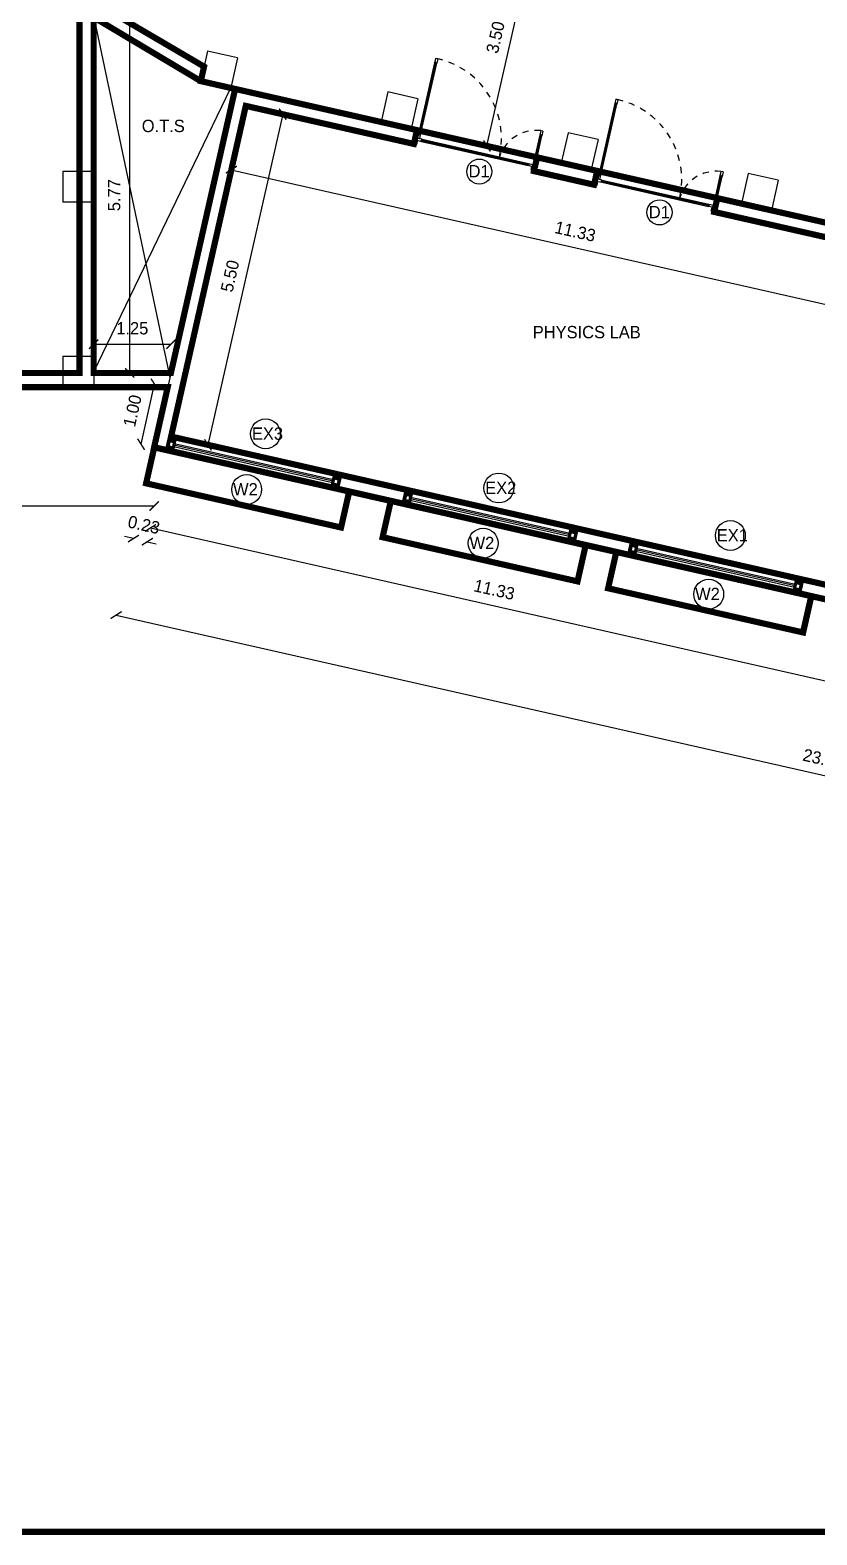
# Model space of a CAD drawing. Header units: metres. Extents: x 6101839 to 6102590, y -6659932 to -6659648.
# Drawn here: x 6102262.54 to 6102275.32, y -6659728.31 to -6659703.9 of the extents above; entities that cross this region are included whole.
import ezdxf

# ---------------------------------------------------------------- set-up
doc = ezdxf.new("R2010")
doc.units = ezdxf.units.M
doc.header["$LTSCALE"] = 500
doc.header["$MEASUREMENT"] = 0
doc.linetypes.add('DASHED2', pattern=[0.375, 0.25, -0.125])
doc.linetypes.add('HIDDEN', pattern=[0.375, 0.25, -0.125])
doc.layers.get('0').update_dxf_attribs({"linetype": 'CONTINUOUS'})
doc.layers.get('Defpoints').update_dxf_attribs({"linetype": 'CONTINUOUS'})
for name, color, linetype in [('above', 250, 'DASHED2'), ('BLK_1_FLR_1_BLT_UP_AREA', 26, 'CONTINUOUS'), ('BLK_1_FLR_1_BLT_UP_AREA_DEDUCT', 26, 'CONTINUOUS'), ('BLK_1_FLR_1_CARPET_AREA', 25, 'CONTINUOUS'), ('BLK_1_FLR_1_CHAJJA', 6, 'CONTINUOUS'), ('BLK_1_LVL_1_BLDG_FOOT_PRINT', 1, 'CONTINUOUS'), ('DIM', 205, 'CONTINUOUS'), ('DOORTEXT', 13, 'CONTINUOUS'), ('ED', 30, 'CONTINUOUS'), ('FURN1', 252, 'CONTINUOUS'), ('FURNITURE', 252, 'CONTINUOUS'), ('FURNITURES', 252, 'CONTINUOUS'), ('ID', 3, 'CONTINUOUS'), ('railing', 14, 'CONTINUOUS'), ('TEXT', 4, 'CONTINUOUS'), ('TITLE', 7, 'CONTINUOUS'), ('W-SCH', 205, 'CONTINUOUS'), ('wall', 125, 'CONTINUOUS'), ('wall1', 125, 'CONTINUOUS'), ('WINDOWS', 252, 'CONTINUOUS')]:
    doc.layers.add(name, color=color, linetype=linetype)
doc.styles.add('RM', font='GOTHIC.TTF')
doc.styles.add('S2', font='GOTHIC.TTF')
doc.styles.add('USA TEXT', font='GOTHIC.TTF')
doc.dimstyles.new('1-100-ED', dxfattribs={"dimtxt": 0.2, "dimasz": 0.15, "dimexe": 0.18, "dimexo": 0.0625, "dimgap": 0.15, "dimtad": 1, "dimzin": 0, "dimdsep": 46, "dimtxsty": 'USA TEXT', "dimblk": 'ARCHTICK', "dimcen": 0.1, "dimse1": 1, "dimse2": 1, "dimclrd": 256, "dimclrt": 256, "dimadec": 0, "dimazin": 0, "dimtfac": 1, "dimtofl": 0, "dimtmove": 0, "dimatfit": 3, "dimldrblk": 'ARCHTICK', "dimfxl": 0.18, "dimtolj": 1, "dimtzin": 0, "dimarcsym": 0})

# ---------------------------------------------------------------- blocks, each defined once
blk = doc.blocks.new('_ArchTick')
at = {"color": 0, "linetype": 'ByBlock', "const_width": 0.15}
blk.add_lwpolyline([(-0.5, -0.5), (0.5, 0.5)], dxfattribs=at)
blk = doc.blocks.new('*D257')
at = {"layer": 'Defpoints', "color": 0, "transparency": 16777216}
for p in [(6102275.46, -6659701.672), (6102275.133, -6659703.122), (6102289.32, -6659706.332)]:
    blk.add_point(p, dxfattribs=at)
at = {"layer": 'ED', "lineweight": -2, "transparency": 16777216}
blk.add_line((6102289.648, -6659704.883), (6102275.46, -6659701.672), dxfattribs=at)
at = {"layer": 'ED', "lineweight": -2, "transparency": 16777216, "xscale": 0.15, "yscale": 0.15, "zscale": 0.15}
for p, rotation in [((6102275.46, -6659701.672), 167.250366772505), ((6102289.648, -6659704.883), 347.250366772505)]:
    blk.add_blockref('_ArchTick', p, dxfattribs=dict(at, rotation=rotation))
at = {"layer": 'ED', "transparency": 16777216, "insert": (6102282.611, -6659703.029), "char_height": 0.2, "attachment_point": 5, "rotation": 347.2504, "style": 'USA TEXT'}
blk.add_mtext('\\A1;14.55', dxfattribs=at)
blk = doc.blocks.new('*D258')
at = {"layer": 'Defpoints', "color": 0, "transparency": 16777216}
for p in [(6102270.486, -6659702.306), (6102270.733, -6659702.362), (6102269.714, -6659705.72)]:
    blk.add_point(p, dxfattribs=at)
at = {"layer": 'ED', "lineweight": -2, "transparency": 16777216}
blk.add_line((6102269.96, -6659705.776), (6102270.733, -6659702.362), dxfattribs=at)
at = {"layer": 'ED', "lineweight": -2, "transparency": 16777216, "xscale": 0.15, "yscale": 0.15, "zscale": 0.15}
for p, rotation in [((6102270.733, -6659702.362), 77.25036679670517), ((6102269.96, -6659705.776), 257.2503667967052)]:
    blk.add_blockref('_ArchTick', p, dxfattribs=dict(at, rotation=rotation))
at = {"layer": 'ED', "transparency": 16777216, "insert": (6102270.098, -6659704.013), "char_height": 0.2, "attachment_point": 5, "rotation": 77.2504, "style": 'USA TEXT'}
blk.add_mtext('\\A1;3.50', dxfattribs=at)
blk = doc.blocks.new('*D312')
at = {"layer": 'Defpoints', "color": 0, "transparency": 16777216}
for p in [(6102257.874, -6659709.078), (6102264.556, -6659710.664), (6102264.556, -6659711.616)]:
    blk.add_point(p, dxfattribs=at)
at = {"layer": 'ED', "lineweight": -2, "transparency": 16777216}
blk.add_line((6102257.874, -6659711.616), (6102264.556, -6659711.616), dxfattribs=at)
at = {"layer": 'ED', "lineweight": -2, "transparency": 16777216, "xscale": 0.15, "yscale": 0.15, "zscale": 0.15, "rotation": 180}
blk.add_blockref('_ArchTick', (6102257.874, -6659711.616), dxfattribs=at)
at = {"layer": 'ED', "lineweight": -2, "transparency": 16777216, "xscale": 0.15, "yscale": 0.15, "zscale": 0.15}
blk.add_blockref('_ArchTick', (6102264.556, -6659711.616), dxfattribs=at)
at = {"layer": 'ED', "transparency": 16777216, "insert": (6102261.215, -6659711.361), "char_height": 0.2, "attachment_point": 5, "style": 'USA TEXT'}
blk.add_mtext('\\A1;6.68', dxfattribs=at)
blk = doc.blocks.new('*D313')
at = {"layer": 'Defpoints', "color": 0, "transparency": 16777216}
for p in [(6102266.044, -6659705.126), (6102277.098, -6659707.627), (6102276.864, -6659708.663)]:
    blk.add_point(p, dxfattribs=at)
at = {"layer": 'ED', "lineweight": -2, "transparency": 16777216}
blk.add_line((6102265.809, -6659706.161), (6102276.864, -6659708.663), dxfattribs=at)
at = {"layer": 'ED', "lineweight": -2, "transparency": 16777216, "xscale": 0.15, "yscale": 0.15, "zscale": 0.15}
for p, rotation in [((6102265.809, -6659706.161), 167.2503667741446), ((6102276.864, -6659708.663), 347.2503667741446)]:
    blk.add_blockref('_ArchTick', p, dxfattribs=dict(at, rotation=rotation))
at = {"layer": 'ED', "transparency": 16777216, "insert": (6102271.393, -6659707.163), "char_height": 0.2, "attachment_point": 5, "rotation": 347.2504, "style": 'USA TEXT'}
blk.add_mtext('\\A1;11.33', dxfattribs=at)
blk = doc.blocks.new('*D314')
at = {"layer": 'Defpoints', "color": 0, "transparency": 16777216}
for p in [(6102266.044, -6659705.126), (6102264.831, -6659710.49), (6102265.43, -6659710.626)]:
    blk.add_point(p, dxfattribs=at)
at = {"layer": 'ED', "lineweight": -2, "transparency": 16777216}
blk.add_line((6102266.643, -6659705.261), (6102265.43, -6659710.626), dxfattribs=at)
at = {"layer": 'ED', "lineweight": -2, "transparency": 16777216, "xscale": 0.15, "yscale": 0.15, "zscale": 0.15}
for p, rotation in [((6102266.643, -6659705.261), 77.26027749670392), ((6102265.43, -6659710.626), 257.260277496704)]:
    blk.add_blockref('_ArchTick', p, dxfattribs=dict(at, rotation=rotation))
at = {"layer": 'ED', "transparency": 16777216, "insert": (6102265.788, -6659707.887), "char_height": 0.2, "attachment_point": 5, "rotation": 77.2603, "style": 'USA TEXT'}
blk.add_mtext('\\A1;5.50', dxfattribs=at)
blk = doc.blocks.new('DN')
at = {"layer": 'FURNITURES', "color": 250}
for p, q in [((-73, 132), (319, 1863)), ((-57, 128), (337, 1872)), ((-51, 127), (343, 1870)), ((-36, 123), (356, 1855))]:
    blk.add_line(p, q, dxfattribs=at)
at = {"layer": 'FURNITURES', "color": 233}
for p, q in [((319, 1863), (336, 1936)), ((334, 1860), (319, 1863)), ((334, 1860), (337, 1872)), ((343, 1870), (337, 1872)), ((340, 1858), (343, 1870)), ((356, 1855), (340, 1858)), ((369, 1916), (356, 1855)), ((-73, 132), (-89, 59)), ((-57, 128), (-73, 132)), ((-57, 128), (-60, 116)), ((-54, 115), (-60, 116)), ((-51, 127), (-54, 115)), ((-36, 123), (-51, 127)), ((-50, 63), (-36, 123))]:
    blk.add_line(p, q, dxfattribs=at)
at = {"layer": 'FURNITURES', "color": 250, "linetype": 'HIDDEN', "ltscale": 0.5}
for centre, radius, start, end in [((414, 1987), 630, 173.3491, 254.7297), ((-81, 94), 1329, 77.25, 168.8256)]:
    blk.add_arc(centre, radius, start, end, dxfattribs=at)
at = {"layer": 'wall', "color": 7}
for p, q in [((-203, 2096), (-211, 2060)), ((-211, 2060), (-139, 2044)), ((-203, 2096), (-130, 2080)), ((-146, 2068), (-147, 2061)), ((266, 1968), (-147, 2061)), ((-135, 2059), (-147, 2061)), ((267, 1974), (-146, 2068)), ((-134, 2065), (-146, 2068)), ((-135, 2059), (-139, 2044)), ((-139, 2044), (263, 1953)), ((-130, 2080), (-134, 2065)), ((271, 1989), (-130, 2080)), ((266, 1968), (263, 1953)), ((266, 1968), (278, 1965)), ((271, 1989), (267, 1974)), ((267, 1974), (280, 1971)), ((344, 1973), (271, 1989)), ((280, 1971), (278, 1965)), ((344, 1973), (336, 1936)), ((263, 1953), (336, 1936)), ((372, 1928), (336, 1936)), ((372, 1928), (369, 1916)), ((-1377, 388), (-1385, 352)), ((-1385, 352), (-1314, 336)), ((-1377, 388), (-1306, 371)), ((-1321, 359), (-1322, 353)), ((-157, 90), (-1322, 353)), ((-1311, 351), (-1322, 353)), ((-156, 96), (-1321, 359)), ((-1309, 357), (-1321, 359)), ((-1311, 351), (-1314, 336)), ((-1314, 336), (-160, 75)), ((-1306, 371), (-1309, 357)), ((-152, 110), (-1306, 371)), ((-157, 90), (-160, 75)), ((-160, 75), (-89, 59)), ((-157, 90), (-145, 87)), ((-152, 110), (-156, 96)), ((-156, 96), (-144, 93)), ((-81, 94), (-152, 110)), ((-144, 93), (-145, 87)), ((-81, 94), (-89, 59)), ((-53, 50), (-89, 59)), ((-53, 50), (-50, 63))]:
    blk.add_line(p, q, dxfattribs=at)
for points in [[(336, 1936), (344, 1973), (441, 1951), (430, 1902), (369, 1916)], [(-89, 59), (-97, 22), (0, 0), (11, 49), (-50, 63)]]:
    blk.add_lwpolyline(points, dxfattribs=at)
blk = doc.blocks.new('*D370')
at = {"layer": 'Defpoints', "color": 0, "transparency": 16777216}
for p in [(6102264.717, -6659709.949), (6102264.942, -6659710), (6102264.445, -6659712.196)]:
    blk.add_point(p, dxfattribs=at)
at = {"layer": 'ED', "lineweight": -2, "transparency": 16777216}
for p, q in [((6102264.221, -6659712.145), (6102264.074, -6659712.112)), ((6102264.445, -6659712.196), (6102264.591, -6659712.229))]:
    blk.add_line(p, q, dxfattribs=at)
at = {"layer": 'ED', "lineweight": -2, "transparency": 16777216, "xscale": 0.15, "yscale": 0.15, "zscale": 0.15}
for p, rotation in [((6102264.221, -6659712.145), 347.2602773334164), ((6102264.445, -6659712.196), 167.2602773334163)]:
    blk.add_blockref('_ArchTick', p, dxfattribs=dict(at, rotation=rotation))
at = {"layer": 'ED', "transparency": 16777216, "insert": (6102264.389, -6659711.922), "char_height": 0.2, "attachment_point": 5, "rotation": 347.2603, "style": 'USA TEXT'}
blk.add_mtext('\\A1;0.23', dxfattribs=at)
blk = doc.blocks.new('*D371')
at = {"layer": 'Defpoints', "color": 0, "transparency": 16777216}
for p in [(6102264.942, -6659710), (6102275.999, -6659712.485), (6102275.549, -6659714.473)]:
    blk.add_point(p, dxfattribs=at)
at = {"layer": 'ED', "lineweight": -2, "transparency": 16777216}
blk.add_line((6102264.495, -6659711.974), (6102275.549, -6659714.473), dxfattribs=at)
at = {"layer": 'ED', "lineweight": -2, "transparency": 16777216, "xscale": 0.15, "yscale": 0.15, "zscale": 0.15}
for p, rotation in [((6102264.495, -6659711.974), 167.2602844146399), ((6102275.549, -6659714.473), 347.2602844146398)]:
    blk.add_blockref('_ArchTick', p, dxfattribs=dict(at, rotation=rotation))
at = {"layer": 'ED', "transparency": 16777216, "insert": (6102270.079, -6659712.975), "char_height": 0.2, "attachment_point": 5, "rotation": 347.2603, "style": 'USA TEXT'}
blk.add_mtext('\\A1;11.33', dxfattribs=at)
blk = doc.blocks.new('*D379')
at = {"layer": 'Defpoints', "color": 0, "transparency": 16777216}
for p in [(6102264.556, -6659710.664), (6102287.406, -6659715.834), (6102286.79, -6659718.557)]:
    blk.add_point(p, dxfattribs=at)
at = {"layer": 'ED', "lineweight": -2, "transparency": 16777216}
blk.add_line((6102263.939, -6659713.387), (6102286.79, -6659718.557), dxfattribs=at)
at = {"layer": 'ED', "lineweight": -2, "transparency": 16777216, "xscale": 0.15, "yscale": 0.15, "zscale": 0.15}
for p, rotation in [((6102263.939, -6659713.387), 167.2503667700383), ((6102286.79, -6659718.557), 347.2503667700382)]:
    blk.add_blockref('_ArchTick', p, dxfattribs=dict(at, rotation=rotation))
at = {"layer": 'ED', "transparency": 16777216, "insert": (6102275.421, -6659715.723), "char_height": 0.2, "attachment_point": 5, "rotation": 347.2504, "style": 'USA TEXT'}
blk.add_mtext('\\A1;23.43', dxfattribs=at)
blk = doc.blocks.new('*D1200')
at = {"layer": 'Defpoints', "color": 0, "transparency": 16777216}
for p in [(6102264.828, -6659708.991), (6102263.574, -6659709.459), (6102264.828, -6659709.459)]:
    blk.add_point(p, dxfattribs=at)
at = {"layer": 'ED', "lineweight": -2, "transparency": 16777216}
blk.add_line((6102263.574, -6659708.991), (6102264.828, -6659708.991), dxfattribs=at)
at = {"layer": 'ED', "lineweight": -2, "transparency": 16777216, "xscale": 0.15, "yscale": 0.15, "zscale": 0.15, "rotation": 180}
blk.add_blockref('_ArchTick', (6102263.574, -6659708.991), dxfattribs=at)
at = {"layer": 'ED', "lineweight": -2, "transparency": 16777216, "xscale": 0.15, "yscale": 0.15, "zscale": 0.15}
blk.add_blockref('_ArchTick', (6102264.828, -6659708.991), dxfattribs=at)
at = {"layer": 'ED', "transparency": 16777216, "insert": (6102264.201, -6659708.735), "char_height": 0.2, "attachment_point": 5, "style": 'USA TEXT'}
blk.add_mtext('\\A1;1.25', dxfattribs=at)
blk = doc.blocks.new('*D1201')
at = {"layer": 'Defpoints', "color": 0, "transparency": 16777216}
for p in [(6102263.574, -6659703.689), (6102264.16, -6659703.689), (6102263.574, -6659709.459)]:
    blk.add_point(p, dxfattribs=at)
at = {"layer": 'ED', "lineweight": -2, "transparency": 16777216}
blk.add_line((6102264.16, -6659709.459), (6102264.16, -6659703.689), dxfattribs=at)
at = {"layer": 'ED', "lineweight": -2, "transparency": 16777216, "xscale": 0.15, "yscale": 0.15, "zscale": 0.15}
for p, rotation in [((6102264.16, -6659703.689), 90), ((6102264.16, -6659709.459), 270)]:
    blk.add_blockref('_ArchTick', p, dxfattribs=dict(at, rotation=rotation))
at = {"layer": 'ED', "transparency": 16777216, "insert": (6102263.907, -6659706.574), "char_height": 0.2, "attachment_point": 5, "rotation": 90, "style": 'USA TEXT'}
blk.add_mtext('\\A1;5.77', dxfattribs=at)
blk = doc.blocks.new('*D1250')
at = {"layer": 'Defpoints', "color": 0, "transparency": 16777216}
for p in [(6102264.562, -6659709.641), (6102264.776, -6659709.689), (6102264.558, -6659710.664)]:
    blk.add_point(p, dxfattribs=at)
at = {"layer": 'ED', "lineweight": -2, "transparency": 16777216}
blk.add_line((6102264.344, -6659710.616), (6102264.562, -6659709.641), dxfattribs=at)
at = {"layer": 'ED', "lineweight": -2, "transparency": 16777216, "xscale": 0.15, "yscale": 0.15, "zscale": 0.15}
for p, rotation in [((6102264.562, -6659709.641), 77.39409103057892), ((6102264.344, -6659710.616), 257.3940910305789)]:
    blk.add_blockref('_ArchTick', p, dxfattribs=dict(at, rotation=rotation))
at = {"layer": 'ED', "transparency": 16777216, "insert": (6102264.204, -6659710.073), "char_height": 0.2, "attachment_point": 5, "rotation": 77.3941, "style": 'USA TEXT'}
blk.add_mtext('\\A1;1.00', dxfattribs=at)

msp = doc.modelspace()

# ---------------------------------------------------------------- linework, layer by layer
at = {"layer": 'above', "const_width": 0.1}
for points in [[(6102264.55804, -6659710.66433), (6102264.42573, -6659711.24956), (6102267.5905, -6659711.96576), (6102267.72278, -6659711.38063)], [(6102268.39759, -6659711.53852), (6102268.26528, -6659712.12375), (6102271.43006, -6659712.83995), (6102271.56233, -6659712.25482)], [(6102272.05897, -6659712.36701), (6102271.92666, -6659712.95224), (6102275.09144, -6659713.66844), (6102275.22371, -6659713.08331)]]:
    msp.add_lwpolyline(points, dxfattribs=at)
at = {"layer": 'BLK_1_FLR_1_BLT_UP_AREA', "color": 26, "linetype": 'Continuous', "const_width": 0.1}
msp.add_lwpolyline([(6102263.34431, -6659670.99896), (6102275.53362, -6659679.06696), (6102276.53431, -6659679.06696), (6102276.53431, -6659681.23696), (6102276.53431, -6659681.23696), (6102276.53431, -6659688.97696), (6102278.09727, -6659688.97696), (6102278.86371, -6659685.58967), (6102284.61519, -6659685.58967), (6102284.61519, -6659693.01561), (6102292.18165, -6659694.72749), (6102291.47985, -6659697.82912), (6102294.89376, -6659698.60159), (6102292.90754, -6659707.37968), (6102295.83357, -6659708.04176), (6102295.06115, -6659711.45546), (6102292.13512, -6659710.79338), (6102291.47304, -6659713.71942), (6102288.05934, -6659712.947), (6102287.40517, -6659715.83395), (6102264.55562, -6659710.66378), (6102264.77616, -6659709.68897), (6102257.87431, -6659709.68897)], dxfattribs=at)
at = {"layer": 'BLK_1_FLR_1_BLT_UP_AREA_DEDUCT', "color": 26, "linetype": 'Continuous', "const_width": 0.1}
msp.add_lwpolyline([(6102263.57431, -6659709.45897), (6102264.8282, -6659709.45897), (6102265.87094, -6659704.85058), (6102265.31317, -6659704.72438), (6102263.57431, -6659703.68897)], close=True, dxfattribs=at)
at = {"layer": 'BLK_1_FLR_1_CARPET_AREA', "color": 15, "const_width": 0.1}
for points in [[(6102294.89376, -6659698.60159), (6102292.90754, -6659707.37968), (6102295.83357, -6659708.04176), (6102295.06115, -6659711.45546), (6102292.12292, -6659710.79062), (6102291.47304, -6659713.71942), (6102288.05931, -6659712.94714), (6102288.72216, -6659710.02113), (6102265.87072, -6659704.85108), (6102265.31317, -6659704.72438), (6102265.36654, -6659704.48847), (6102263.57431, -6659703.43897)], [(6102263.34431, -6659703.43897), (6102263.34431, -6659709.45897), (6102260.30431, -6659709.45897)]]:
    msp.add_lwpolyline(points, dxfattribs=at)
msp.add_lwpolyline([(6102275.88439, -6659712.99125), (6102277.09819, -6659707.62686), (6102273.64935, -6659706.84649), (6102273.70004, -6659706.62243), (6102271.74934, -6659706.18069), (6102271.69834, -6659706.40504), (6102270.72332, -6659706.18442), (6102270.77399, -6659705.96043), (6102268.82303, -6659705.51985), (6102268.77253, -6659705.74302), (6102266.04358, -6659705.12603), (6102264.83081, -6659710.49016)], close=True, dxfattribs=at)
at = {"layer": 'BLK_1_FLR_1_CHAJJA', "linetype": 'Continuous', "const_width": 0.1}
for points in [[(6102267.5905, -6659711.96576), (6102267.72398, -6659711.38104), (6102264.55784, -6659710.66521), (6102264.42573, -6659711.24956)], [(6102268.26528, -6659712.12375), (6102268.39887, -6659711.53339), (6102271.56234, -6659712.25482), (6102271.43006, -6659712.83995)], [(6102271.92666, -6659712.95223), (6102272.06025, -6659712.36185), (6102275.22722, -6659713.07844), (6102275.09359, -6659713.66893)]]:
    msp.add_lwpolyline(points, close=True, dxfattribs=at)
at = {"layer": 'BLK_1_LVL_1_BLDG_FOOT_PRINT', "ltscale": 400, "const_width": 0.1}
msp.add_lwpolyline([(6102260.25494, -6659674.67851), (6102263.34431, -6659674.67851), (6102263.34431, -6659671.00086), (6102275.18613, -6659678.83886), (6102276.53429, -6659678.83932), (6102276.53431, -6659688.97886), (6102278.09727, -6659688.97886), (6102278.86371, -6659685.59156), (6102284.61519, -6659685.59156), (6102284.61519, -6659693.0175), (6102292.18165, -6659694.72939), (6102291.47985, -6659697.83102), (6102294.89376, -6659698.60348), (6102292.90754, -6659707.38158), (6102295.83357, -6659708.04365), (6102295.06115, -6659711.45735), (6102292.13512, -6659710.79528), (6102291.47304, -6659713.72131), (6102288.05934, -6659712.94889), (6102287.40517, -6659715.83585), (6102264.55562, -6659710.66567), (6102264.77616, -6659709.69086), (6102257.87431, -6659709.69086)], dxfattribs=at)
at = {"layer": 'DIM', "color": 251, "linetype": 'ByBlock'}
for p, q in [((6102265.36654, -6659704.48847), (6102263.57431, -6659703.42128)), ((6102263.34431, -6659706.18897), (6102263.34431, -6659703.68897)), ((6102263.57431, -6659706.18897), (6102263.57431, -6659703.68897)), ((6102265.31317, -6659704.72438), (6102263.57431, -6659703.68897)), ((6102263.34431, -6659709.18897), (6102263.34431, -6659706.68897)), ((6102263.57431, -6659709.18897), (6102263.57431, -6659706.68897))]:
    msp.add_line(p, q, dxfattribs=at)
at = {"layer": 'ED', "linetype": 'ByBlock'}
msp.add_line((6102268.82331, -6659705.51862), (6102268.77263, -6659705.74304), dxfattribs=at)
at = {"layer": 'FURN1', "const_width": 0.1}
for points in [[(6102264.80939, -6659710.58483), (6102264.85816, -6659710.59587), (6102264.84713, -6659710.64464), (6102264.79836, -6659710.6336)], [(6102267.54036, -6659711.20276), (6102267.49159, -6659711.19173), (6102267.48056, -6659711.2405), (6102267.52932, -6659711.25153)], [(6102268.64964, -6659711.456), (6102268.6984, -6659711.46703), (6102268.68737, -6659711.5158), (6102268.6386, -6659711.50476)], [(6102271.3806, -6659712.07393), (6102271.33183, -6659712.06289), (6102271.3208, -6659712.11166), (6102271.36956, -6659712.1227)], [(6102272.31138, -6659712.28287), (6102272.36014, -6659712.2939), (6102272.34911, -6659712.34267), (6102272.30034, -6659712.33163)], [(6102275.04234, -6659712.9008), (6102274.99357, -6659712.88976), (6102274.98254, -6659712.93853), (6102275.03131, -6659712.94956)]]:
    msp.add_lwpolyline(points, close=True, dxfattribs=at)
at = {"layer": 'FURNITURE', "linetype": 'ByBlock', "ltscale": 0.2}
for p, q in [((6102264.85816, -6659710.59587), (6102267.49159, -6659711.19173)), ((6102264.84712, -6659710.64464), (6102267.47994, -6659711.24037)), ((6102268.68737, -6659711.5158), (6102271.32019, -6659712.11153)), ((6102268.6984, -6659711.46703), (6102271.33183, -6659712.06289)), ((6102272.36014, -6659712.2939), (6102274.99357, -6659712.88976)), ((6102272.34911, -6659712.34267), (6102274.98193, -6659712.9384))]:
    msp.add_line(p, q, dxfattribs=at)
at = {"layer": 'FURNITURE', "color": 4, "linetype": 'ByBlock', "ltscale": 0.2}
for p, q in [((6102264.85264, -6659710.62025), (6102267.48607, -6659711.21612)), ((6102268.69288, -6659711.49142), (6102271.32631, -6659712.08728)), ((6102272.35463, -6659712.31828), (6102274.98805, -6659712.91415))]:
    msp.add_line(p, q, dxfattribs=at)
at = {"layer": 'ID', "linetype": 'ByBlock'}
msp.add_line((6102265.87084, -6659704.85056), (6102265.80084, -6659704.83472), dxfattribs=at)
at = {"layer": 'railing', "color": 252, "linetype": 'ByBlock'}
for p, q in [((6102263.57431, -6659703.68897), (6102264.81176, -6659709.53164)), ((6102263.57431, -6659709.43897), (6102265.80084, -6659704.83472))]:
    msp.add_line(p, q, dxfattribs=at)
at = {"layer": 'TITLE', "color": 12, "const_width": 0.1}
msp.add_lwpolyline([(6102190.74657, -6659728.25997), (6102318.23464, -6659728.25997), (6102318.23464, -6659648.36497), (6102190.74657, -6659648.36497)], close=True, dxfattribs=at)
at = {"layer": 'W-SCH'}
for centre, radius in [((6102269.83563, -6659706.19172), 0.20375), ((6102272.76166, -6659706.85379), 0.20375), ((6102266.36452, -6659710.44691), 0.24242), ((6102270.15202, -6659711.32524), 0.24242), ((6102266.05849, -6659711.34959), 0.24242), ((6102269.89873, -6659712.22076), 0.24242), ((6102273.9121, -6659712.09659), 0.24242), ((6102273.56047, -6659713.04763), 0.24242)]:
    msp.add_circle(centre, radius, dxfattribs=at)
at = {"layer": 'wall1', "color": 0, "linetype": 'ByBlock'}
for p, q in [((6102265.42351, -6659704.23671), (6102265.31317, -6659704.72438)), ((6102265.91118, -6659704.34705), (6102265.42351, -6659704.23671)), ((6102265.91118, -6659704.34705), (6102265.80084, -6659704.83472)), ((6102265.80084, -6659704.83472), (6102265.31317, -6659704.72438)), ((6102268.34954, -6659704.89878), (6102268.2392, -6659705.38645)), ((6102268.83721, -6659705.00912), (6102268.34954, -6659704.89878)), ((6102268.83721, -6659705.00912), (6102268.72687, -6659705.4968)), ((6102268.72687, -6659705.4968), (6102268.2392, -6659705.38645)), ((6102271.27557, -6659705.56085), (6102271.16523, -6659706.04852)), ((6102271.76325, -6659705.6712), (6102271.27557, -6659705.56085)), ((6102271.76325, -6659705.6712), (6102271.6529, -6659706.15887)), ((6102263.07431, -6659706.18897), (6102263.07431, -6659706.68897)), ((6102263.57431, -6659706.18897), (6102263.07431, -6659706.18897)), ((6102263.57431, -6659706.18897), (6102263.57431, -6659706.68897)), ((6102271.6529, -6659706.15887), (6102271.16523, -6659706.04852)), ((6102274.2016, -6659706.22293), (6102274.09126, -6659706.7106)), ((6102274.68928, -6659706.33327), (6102274.2016, -6659706.22293)), ((6102274.68928, -6659706.33327), (6102274.57893, -6659706.82094)), ((6102263.57431, -6659706.68897), (6102263.07431, -6659706.68897)), ((6102274.57893, -6659706.82094), (6102274.09126, -6659706.7106)), ((6102263.07431, -6659709.18897), (6102263.07431, -6659709.68897)), ((6102263.07431, -6659709.18897), (6102263.57431, -6659709.18897)), ((6102263.57431, -6659709.18897), (6102263.57431, -6659709.68897)), ((6102263.57431, -6659709.68897), (6102263.07431, -6659709.68897))]:
    msp.add_line(p, q, dxfattribs=at)
at = {"layer": 'wall1', "linetype": 'ByBlock'}
for p, q in [((6102265.87084, -6659704.85056), (6102264.55562, -6659710.66378)), ((6102265.87084, -6659704.85056), (6102268.82331, -6659705.51862)), ((6102266.04369, -6659705.12556), (6102264.83081, -6659710.49016)), ((6102266.04369, -6659705.12556), (6102268.77263, -6659705.74304)), ((6102270.774, -6659705.96), (6102271.74934, -6659706.18069)), ((6102270.72332, -6659706.18442), (6102271.69834, -6659706.40504)), ((6102271.69834, -6659706.40504), (6102271.74934, -6659706.18069)), ((6102273.70003, -6659706.62207), (6102277.99301, -6659707.59345)), ((6102273.64935, -6659706.84649), (6102277.09819, -6659707.62686)), ((6102264.83081, -6659710.49016), (6102264.78005, -6659710.71449)), ((6102264.83081, -6659710.49016), (6102275.88439, -6659712.99125)), ((6102264.55562, -6659710.66378), (6102276.07482, -6659713.27101)), ((6102267.56178, -6659711.1081), (6102267.51102, -6659711.33242)), ((6102268.67106, -6659711.36132), (6102268.6203, -6659711.58565)), ((6102271.40202, -6659711.97926), (6102271.35126, -6659712.20359)), ((6102272.3328, -6659712.18819), (6102272.28204, -6659712.41252)), ((6102275.06376, -6659712.80613), (6102275.013, -6659713.03046))]:
    msp.add_line(p, q, dxfattribs=at)
at = {"layer": 'WINDOWS', "linetype": 'ByBlock'}
for p, q in [((6102260.57431, -6659709.45897), (6102263.07431, -6659709.45897)), ((6102263.57431, -6659709.45897), (6102264.8282, -6659709.45897)), ((6102260.57431, -6659709.68897), (6102263.07431, -6659709.68897)), ((6102263.57431, -6659709.68897), (6102264.77616, -6659709.68897)), ((6102264.83081, -6659710.49016), (6102267.56178, -6659711.1081)), ((6102264.78, -6659710.71448), (6102267.51102, -6659711.33243)), ((6102268.67106, -6659711.36132), (6102271.40202, -6659711.97926)), ((6102268.62024, -6659711.58564), (6102271.35126, -6659712.20359)), ((6102272.3328, -6659712.18819), (6102275.06376, -6659712.80613)), ((6102272.28198, -6659712.41251), (6102275.013, -6659713.03046))]:
    msp.add_line(p, q, dxfattribs=at)

# ---------------------------------------------------------------- block references
at = {"layer": 'ED', "xscale": 0.001, "yscale": 0.001, "zscale": 0.001, "rotation": 270.0231715774735}
for p in [(6102268.77328, -6659705.74013), (6102271.69931, -6659706.40221)]:
    msp.add_blockref('DN', p, dxfattribs=at)

# ---------------------------------------------------------------- texts
at = {"layer": 'DOORTEXT', "color": 3, "style": 'RM'}
for s, p in [('D1', (6102269.66132, -6659706.28562)), ('D1', (6102272.58735, -6659706.9477)), ('EX3', (6102266.14332, -6659710.5433)), ('W2', (6102265.83729, -6659711.44598)), ('EX2', (6102269.93083, -6659711.42163)), ('EX1', (6102273.6909, -6659712.19298)), ('W2', (6102269.67753, -6659712.31715)), ('W2', (6102273.33927, -6659713.14402))]:
    msp.add_text(s, height=0.2, dxfattribs=at).set_placement(p)
at = {"layer": 'TEXT', "color": 7, "style": 'S2'}
for s, p in [('O.T.S', (6102264.35478, -6659705.55114)), ('PHYSICS LAB', (6102270.70305, -6659708.89616))]:
    msp.add_text(s, height=0.2, dxfattribs=at).set_placement(p)

# ---------------------------------------------------------------- dimensions: what is measured, and where the dimension line sits
at = {"layer": 'ED'}
for p1, p2, distance, picture, middle in [((6102289.32032, -6659706.33219), (6102275.1325, -6659703.12191), -1.48611, '*D257', (6102282.61066, -6659703.02884)), ((6102269.71379, -6659705.72011), (6102270.48621, -6659702.3064), -0.25254, '*D258', (6102270.09757, -6659704.01271)), ((6102266.04369, -6659705.12556), (6102264.83081, -6659710.49016), 0.61476, '*D314', (6102265.78812, -6659707.88719)), ((6102266.04369, -6659705.12556), (6102277.09819, -6659707.62686), -1.06187, '*D313', (6102271.39287, -6659707.16316)), ((6102264.55804, -6659710.66433), (6102264.77616, -6659709.68897), 0.21983, '*D1250', (6102264.20369, -6659710.07301)), ((6102264.55562, -6659710.66378), (6102287.40593, -6659715.83412), -2.79188, '*D379', (6102275.42091, -6659715.72325))]:
    dim = msp.add_aligned_dim(p1=p1, p2=p2, distance=distance, dimstyle='1-100-ED', dxfattribs=at)
    dim.commit()
    dim.dimension.update_dxf_attribs({"geometry": picture, "text_midpoint": middle})
for base, p1, p2, angle, picture, middle in [((6102264.1595, -6659703.68897), (6102263.57431, -6659709.45897), (6102263.57431, -6659703.68897), 90, '*D1201', (6102263.90699, -6659706.57397)), ((6102275.5495, -6659714.47288), (6102264.94167, -6659709.99981), (6102275.99899, -6659712.48478), 167.260284, '*D371', (6102270.07869, -6659712.97453))]:
    dim = msp.add_linear_dim(base=base, p1=p1, p2=p2, angle=angle, dimstyle='1-100-ED', dxfattribs=at)
    dim.commit()
    dim.dimension.update_dxf_attribs({"geometry": picture, "text_midpoint": middle})
for base, p1, p2, picture, middle in [((6102264.8282, -6659708.99052), (6102263.57431, -6659709.45897), (6102264.8282, -6659709.45897), '*D1200', (6102264.20125, -6659708.73549)), ((6102264.55562, -6659711.61647), (6102257.87436, -6659709.07797), (6102264.55562, -6659710.66378), '*D312', (6102261.21499, -6659711.36144))]:
    dim = msp.add_linear_dim(base=base, p1=p1, p2=p2, dimstyle='1-100-ED', dxfattribs=at)
    dim.commit()
    dim.dimension.update_dxf_attribs({"geometry": picture, "text_midpoint": middle})
dim = msp.add_linear_dim(base=(6102264.44512, -6659712.19609), p1=(6102264.71731, -6659709.94909), p2=(6102264.94167, -6659709.99981), angle=347.260277, dimstyle='1-100-ED', dxfattribs=at)
dim.commit()
dim.dimension.update_dxf_attribs({"geometry": '*D370', "text_midpoint": (6102264.33294, -6659712.17073), "dimtype": 161})

doc.saveas('drawing.dxf')
